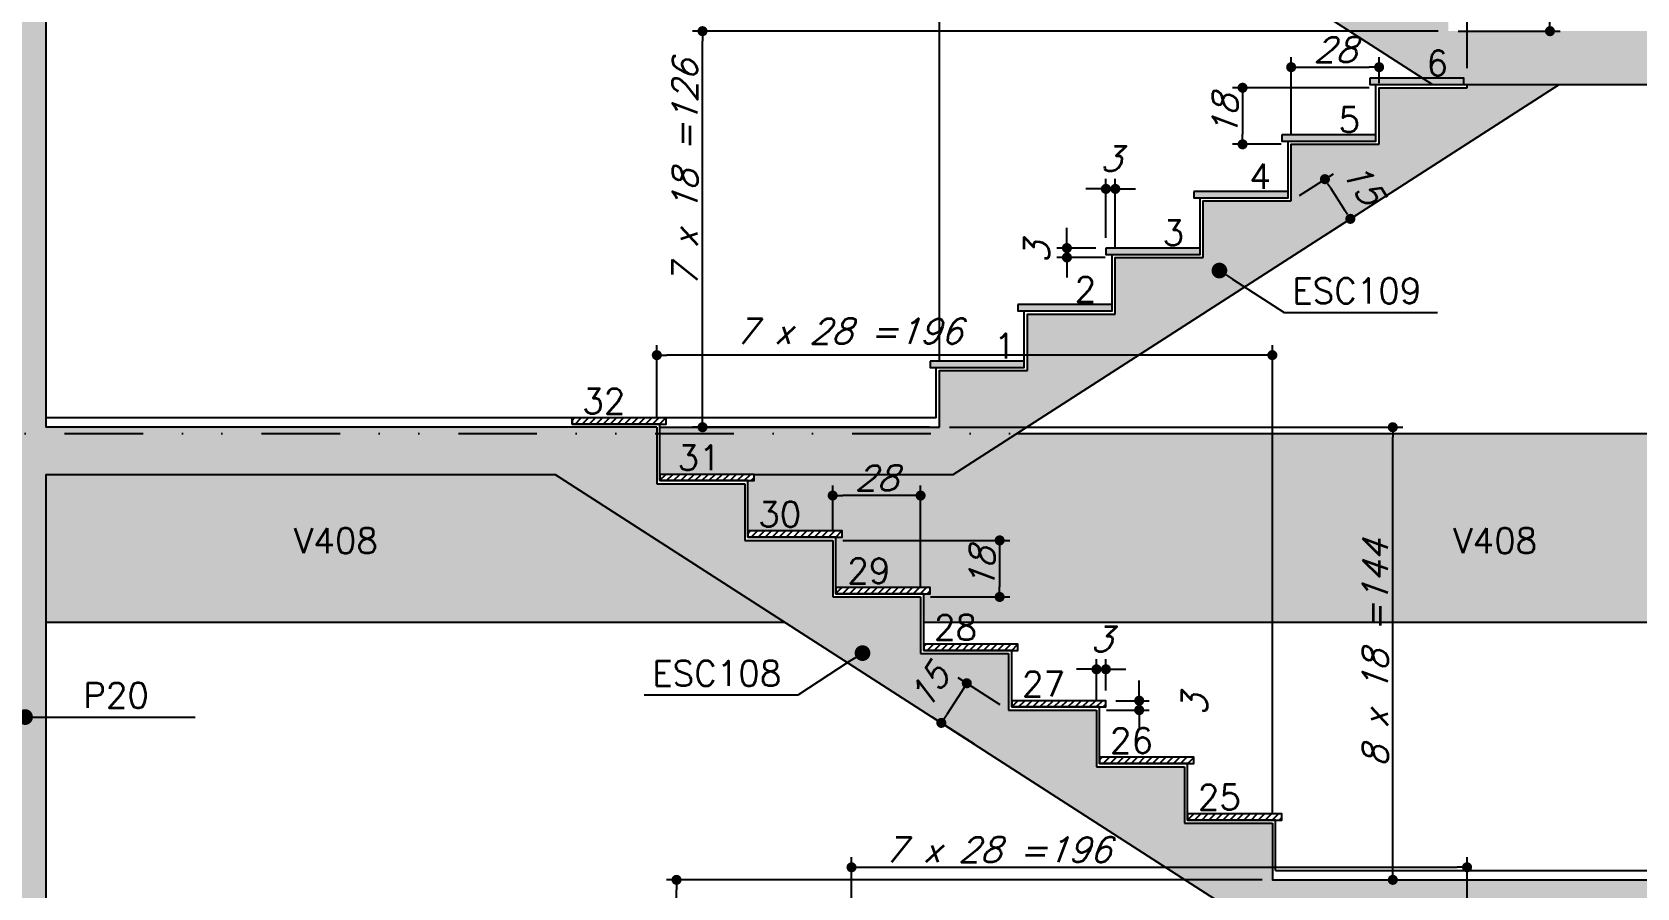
# Model space of a CAD drawing. Header units: millimetres. Extents: x -832 to 3668, y -1574 to 5296.
# Drawn here: x -414 to 97, y 561 to 833 of the extents above; entities that cross this region are included whole.
import ezdxf
from ezdxf import colors
from ezdxf.entities.mleader import LeaderData, LeaderLine
from ezdxf.math import Vec2, Vec3

# ---------------------------------------------------------------- set-up
doc = ezdxf.new("R2010")
doc.units = ezdxf.units.MM
doc.header["$LTSCALE"] = 50
doc.linetypes.add('DIVIDE2', pattern=[0.625, 0.25, -0.125, 0, -0.125, 0, -0.125])
for name, color, linetype in [('F-AUX-RED', 1, 'Continuous'), ('F-BOCEL CORTE', 2, 'Continuous'), ('F-BOCEL VISTA', 253, 'Continuous'), ('F-CORTE', 4, 'Continuous'), ('F-COTAS', 106, 'Continuous'), ('F-EIXOS-DET', 1, 'Continuous'), ('F-ESC CORTE', 4, 'Continuous'), ('F-ESC NOME', 2, 'Continuous'), ('F-ESC NUM', 2, 'Continuous'), ('F-ESC SOLIDO CORTE', 71, 'Continuous'), ('F-ESC VISTA', 2, 'Continuous'), ('F-REV_VISTA', 254, 'Continuous'), ('F-REVESTIMENTO', 1, 'Continuous'), ('F-SOLIDO', 71, 'Continuous'), ('F-TEXTO-YELLOW', 2, 'Continuous'), ('F-VISTA', 2, 'Continuous'), ('F-VISTA SÓLIDO', 254, 'Continuous'), ('F-VISTA SÓLIDO ESCADA', 253, 'Continuous')]:
    doc.layers.add(name, color=color, linetype=linetype)
doc.styles.add('5385-ARQ-PB-BAS-PLA-TER-TORRE-A-106-TXT$0$R60-75', font='romans.shx', dxfattribs={"height": 0.1125})
doc.styles.add('CP-TEXT-INCL', font='romans.shx', dxfattribs={"oblique": 20})
doc.styles.add('MCP', font='romans.shx')
doc.styles.add('ROMANS', font='romans.shx')
doc.styles.get("Standard").update_dxf_attribs({"font": 'arial.ttf'})
doc.dimstyles.new('CP-COTAS-50', dxfattribs={"dimscale": 0.64, "dimtxt": 12.5, "dimasz": 5, "dimexe": 5, "dimexo": 5, "dimgap": 2.5, "dimtad": 1, "dimdec": 1, "dimdsep": 46, "dimtxsty": 'CP-TEXT-INCL', "dimblk1": 'DOT', "dimblk2": 'DOT', "dimsah": 1, "dimcen": 9, "dimclrd": 256, "dimclre": 256, "dimclrt": 256, "dimadec": 0, "dimazin": 0, "dimtfac": 1, "dimtdec": 1, "dimtmove": 2, "dimatfit": 3, "dimldrblk": 'DOT', "dimfxl": 5, "dimtolj": 1, "dimarcsym": 0})
pattern_1 = [(0, (0, 0), (0, 6.985), [5.08, -1.905]), (90, (0, 0), (-6.985, 4e-16), [5.08, -1.905])]

# ---------------------------------------------------------------- blocks, each defined once
blk = doc.blocks.new('_DOT')
at = {"color": 0, "linetype": 'ByBlock'}
blk.add_line((-0.5, 0), (-1, 0), dxfattribs=at)
at = {"color": 0, "linetype": 'ByBlock', "const_width": 0.5}
blk.add_lwpolyline([(-0.25, 0, 1), (0.25, 0, 1)], format="xyb", close=True, dxfattribs=at)
blk = doc.blocks.new('BOCEL_EST')
at = {"layer": 'F-BOCEL CORTE'}
h = blk.add_hatch(dxfattribs=at)
h.set_pattern_fill('ANSI31', color=2, scale=0.5)
h.paths.add_polyline_path([(13.59, -262.25), (13.59, -260.25), (-16.41, -260.25), (-16.41, -262.25)])
at = {"layer": 'F-BOCEL CORTE', "color": 2}
blk.add_lwpolyline([(-16.41, -260.25), (-16.41, -262.25), (13.59, -262.25), (13.59, -260.25), (-16.41, -260.25)], dxfattribs=at)
blk = doc.blocks.new('BOCEL_VISTA_EST')
at = {"layer": 'F-BOCEL VISTA'}
h = blk.add_hatch(color=254, dxfattribs=at)
h.dxf.hatch_style = 1
h.paths.add_polyline_path([(-209.57, -462.94), (-209.57, -460.94), (-239.57, -460.94), (-239.57, -462.94)])
blk.add_lwpolyline([(-239.57, -460.94), (-239.57, -462.94), (-209.57, -462.94), (-209.57, -460.94), (-239.57, -460.94)], dxfattribs=at)
blk = doc.blocks.new('*D444')
at = {"layer": 'DEFPOINTS', "color": 0, "transparency": 16777216}
for p in [(14.43, 821.6), (14.43, 813.34), (-13.57, 797.06)]:
    blk.add_point(p, dxfattribs=at)
at = {"layer": 'F-COTAS', "lineweight": -2, "transparency": 16777216}
for p, q in [((-13.57, 800.26), (-13.57, 824.8)), ((14.43, 816.54), (14.43, 824.8)), ((-10.37, 821.6), (11.23, 821.6))]:
    blk.add_line(p, q, dxfattribs=at)
at = {"layer": 'F-COTAS', "lineweight": -2, "transparency": 16777216, "xscale": 3.2, "yscale": 3.2, "zscale": 3.2, "rotation": 180}
blk.add_blockref('_DOT', (-13.57, 821.6), dxfattribs=at)
at = {"layer": 'F-COTAS', "lineweight": -2, "transparency": 16777216, "xscale": 3.2, "yscale": 3.2, "zscale": 3.2}
blk.add_blockref('_DOT', (14.43, 821.6), dxfattribs=at)
at = {"layer": 'F-COTAS', "transparency": 16777216, "insert": (0.43, 827.2), "char_height": 8, "attachment_point": 5, "style": 'CP-TEXT-INCL'}
blk.add_mtext('\\A1;28', dxfattribs=at)
blk = doc.blocks.new('*D445')
at = {"layer": 'DEFPOINTS', "color": 0, "transparency": 16777216}
for p in [(14.43, 815.06), (-29.04, 797.06), (-13.57, 797.06)]:
    blk.add_point(p, dxfattribs=at)
at = {"layer": 'F-COTAS', "lineweight": -2, "transparency": 16777216}
for p, q in [((11.23, 815.06), (-32.24, 815.06)), ((-29.04, 811.86), (-29.04, 800.26)), ((-16.77, 797.06), (-32.24, 797.06))]:
    blk.add_line(p, q, dxfattribs=at)
at = {"layer": 'F-COTAS', "lineweight": -2, "transparency": 16777216, "xscale": 3.2, "yscale": 3.2, "zscale": 3.2}
for p, rotation in [((-29.04, 815.06), 90), ((-29.04, 797.06), 270)]:
    blk.add_blockref('_DOT', p, dxfattribs=dict(at, rotation=rotation))
at = {"layer": 'F-COTAS', "transparency": 16777216, "insert": (-34.64, 806.06), "char_height": 8, "attachment_point": 5, "rotation": 90, "style": 'CP-TEXT-INCL'}
blk.add_mtext('\\A1;18', dxfattribs=at)
blk = doc.blocks.new('*D446')
at = {"layer": 'DEFPOINTS', "color": 0, "transparency": 16777216}
for p in [(-72.57, 782.88), (-72.57, 764.06), (-69.57, 761.06)]:
    blk.add_point(p, dxfattribs=at)
at = {"layer": 'F-COTAS', "lineweight": -2, "transparency": 16777216}
for p, q in [((-75.77, 782.88), (-78.97, 782.88)), ((-72.57, 767.26), (-72.57, 786.08)), ((-69.57, 782.88), (-72.57, 782.88)), ((-69.57, 764.26), (-69.57, 786.08)), ((-66.37, 782.88), (-63.17, 782.88))]:
    blk.add_line(p, q, dxfattribs=at)
at = {"layer": 'F-COTAS', "lineweight": -2, "transparency": 16777216, "xscale": 3.2, "yscale": 3.2, "zscale": 3.2}
blk.add_blockref('_DOT', (-72.57, 782.88), dxfattribs=at)
at = {"layer": 'F-COTAS', "lineweight": -2, "transparency": 16777216, "xscale": 3.2, "yscale": 3.2, "zscale": 3.2, "rotation": 180}
blk.add_blockref('_DOT', (-69.57, 782.88), dxfattribs=at)
at = {"layer": 'F-COTAS', "transparency": 16777216, "insert": (-71.07, 792.48), "char_height": 8, "attachment_point": 5, "style": 'CP-TEXT-INCL'}
blk.add_mtext('\\A1;3', dxfattribs=at)
blk = doc.blocks.new('*D447')
at = {"layer": 'DEFPOINTS', "color": 0, "transparency": 16777216}
for p in [(-84.98, 764.06), (-72.57, 764.06), (-69.57, 761.06)]:
    blk.add_point(p, dxfattribs=at)
at = {"layer": 'F-COTAS', "lineweight": -2, "transparency": 16777216}
for p, q in [((-84.98, 767.26), (-84.98, 770.46)), ((-75.77, 764.06), (-88.18, 764.06)), ((-84.98, 761.06), (-84.98, 764.06)), ((-72.77, 761.06), (-88.18, 761.06)), ((-84.98, 757.86), (-84.98, 754.66))]:
    blk.add_line(p, q, dxfattribs=at)
at = {"layer": 'F-COTAS', "lineweight": -2, "transparency": 16777216, "xscale": 3.2, "yscale": 3.2, "zscale": 3.2}
for p, rotation in [((-84.98, 764.06), 270), ((-84.98, 761.06), 90)]:
    blk.add_blockref('_DOT', p, dxfattribs=dict(at, rotation=rotation))
at = {"layer": 'F-COTAS', "transparency": 16777216, "insert": (-94.58, 762.56), "char_height": 8, "attachment_point": 5, "rotation": 90, "style": 'CP-TEXT-INCL'}
blk.add_mtext('\\A1;3', dxfattribs=at)
blk = doc.blocks.new('*D502')
at = {"layer": 'DEFPOINTS', "color": 0, "transparency": 16777216}
for p in [(-72.57, 630.05), (-72.57, 620.06), (-75.57, 617.06)]:
    blk.add_point(p, dxfattribs=at)
at = {"layer": 'F-COTAS', "lineweight": -2, "transparency": 16777216}
for p, q in [((-78.77, 630.05), (-81.97, 630.05)), ((-75.57, 620.26), (-75.57, 633.25)), ((-75.57, 630.05), (-72.57, 630.05)), ((-72.57, 623.26), (-72.57, 633.25)), ((-69.37, 630.05), (-66.17, 630.05))]:
    blk.add_line(p, q, dxfattribs=at)
at = {"layer": 'F-COTAS', "lineweight": -2, "transparency": 16777216, "xscale": 3.2, "yscale": 3.2, "zscale": 3.2}
blk.add_blockref('_DOT', (-75.57, 630.05), dxfattribs=at)
at = {"layer": 'F-COTAS', "lineweight": -2, "transparency": 16777216, "xscale": 3.2, "yscale": 3.2, "zscale": 3.2, "rotation": 180}
blk.add_blockref('_DOT', (-72.57, 630.05), dxfattribs=at)
at = {"layer": 'F-COTAS', "transparency": 16777216, "insert": (-74.07, 639.65), "char_height": 8, "attachment_point": 5, "style": 'CP-TEXT-INCL'}
blk.add_mtext('\\A1;3', dxfattribs=at)
blk = doc.blocks.new('*D503')
at = {"layer": 'DEFPOINTS', "color": 0, "transparency": 16777216}
for p in [(-72.57, 620.06), (-61.96, 620.06), (-75.57, 617.06)]:
    blk.add_point(p, dxfattribs=at)
at = {"layer": 'F-COTAS', "lineweight": -2, "transparency": 16777216}
for p, q in [((-61.96, 623.26), (-61.96, 626.46)), ((-69.37, 620.06), (-58.76, 620.06)), ((-61.96, 617.06), (-61.96, 620.06)), ((-72.37, 617.06), (-58.76, 617.06)), ((-61.96, 613.86), (-61.96, 610.66))]:
    blk.add_line(p, q, dxfattribs=at)
at = {"layer": 'F-COTAS', "lineweight": -2, "transparency": 16777216, "xscale": 3.2, "yscale": 3.2, "zscale": 3.2}
for p, rotation in [((-61.96, 620.06), 270), ((-61.96, 617.06), 90)]:
    blk.add_blockref('_DOT', p, dxfattribs=dict(at, rotation=rotation))
at = {"layer": 'F-COTAS', "transparency": 16777216, "insert": (-44.36, 618.56), "char_height": 8, "attachment_point": 5, "rotation": 90, "style": 'CP-TEXT-INCL'}
blk.add_mtext('\\A1;3', dxfattribs=at)
blk = doc.blocks.new('*D500')
at = {"layer": 'DEFPOINTS', "color": 0, "transparency": 16777216}
for p in [(-159.57, 685.32), (-159.57, 671.06), (-131.57, 653.06)]:
    blk.add_point(p, dxfattribs=at)
at = {"layer": 'F-COTAS', "lineweight": -2, "transparency": 16777216}
for p, q in [((-159.57, 674.26), (-159.57, 688.52)), ((-134.77, 685.32), (-156.37, 685.32)), ((-131.57, 656.26), (-131.57, 688.52))]:
    blk.add_line(p, q, dxfattribs=at)
at = {"layer": 'F-COTAS', "lineweight": -2, "transparency": 16777216, "xscale": 3.2, "yscale": 3.2, "zscale": 3.2, "rotation": 180}
blk.add_blockref('_DOT', (-159.57, 685.32), dxfattribs=at)
at = {"layer": 'F-COTAS', "lineweight": -2, "transparency": 16777216, "xscale": 3.2, "yscale": 3.2, "zscale": 3.2}
blk.add_blockref('_DOT', (-131.57, 685.32), dxfattribs=at)
at = {"layer": 'F-COTAS', "transparency": 16777216, "insert": (-145.57, 690.92), "char_height": 8, "attachment_point": 5, "style": 'CP-TEXT-INCL'}
blk.add_mtext('\\A1;28', dxfattribs=at)
blk = doc.blocks.new('*D501')
at = {"layer": 'DEFPOINTS', "color": 0, "transparency": 16777216}
for p in [(-159.57, 671.06), (-131.57, 653.06), (-106.4, 653.06)]:
    blk.add_point(p, dxfattribs=at)
at = {"layer": 'F-COTAS', "lineweight": -2, "transparency": 16777216}
for p, q in [((-156.37, 671.06), (-103.2, 671.06)), ((-106.4, 667.86), (-106.4, 656.26)), ((-128.37, 653.06), (-103.2, 653.06))]:
    blk.add_line(p, q, dxfattribs=at)
at = {"layer": 'F-COTAS', "lineweight": -2, "transparency": 16777216, "xscale": 3.2, "yscale": 3.2, "zscale": 3.2}
for p, rotation in [((-106.4, 671.06), 90), ((-106.4, 653.06), 270)]:
    blk.add_blockref('_DOT', p, dxfattribs=dict(at, rotation=rotation))
at = {"layer": 'F-COTAS', "transparency": 16777216, "insert": (-112, 662.06), "char_height": 8, "attachment_point": 5, "rotation": 90, "style": 'CP-TEXT-INCL'}
blk.add_mtext('\\A1;18', dxfattribs=at)
blk = doc.blocks.new('*D553')
at = {"layer": 'DEFPOINTS', "color": 0, "transparency": 16777216}
for p in [(42.43, 567.06), (42.43, 548.06), (-153.57, 437.06)]:
    blk.add_point(p, dxfattribs=at)
at = {"layer": 'F-COTAS', "lineweight": -2, "transparency": 16777216}
for p, q in [((-153.57, 440.26), (-153.57, 570.26)), ((42.43, 551.26), (42.43, 570.26)), ((-150.37, 567.06), (39.23, 567.06))]:
    blk.add_line(p, q, dxfattribs=at)
at = {"layer": 'F-COTAS', "lineweight": -2, "transparency": 16777216, "xscale": 3.2, "yscale": 3.2, "zscale": 3.2, "rotation": 180}
blk.add_blockref('_DOT', (-153.57, 567.06), dxfattribs=at)
at = {"layer": 'F-COTAS', "lineweight": -2, "transparency": 16777216, "xscale": 3.2, "yscale": 3.2, "zscale": 3.2}
blk.add_blockref('_DOT', (42.43, 567.06), dxfattribs=at)
at = {"layer": 'F-COTAS', "transparency": 16777216, "insert": (-107.09, 572.66), "char_height": 8, "attachment_point": 5, "style": 'CP-TEXT-INCL'}
blk.add_mtext('\\A1;7 x 28 =196', dxfattribs=at)
blk = doc.blocks.new('*D554')
at = {"layer": 'DEFPOINTS', "color": 0, "transparency": 16777216}
for p in [(-215.57, 730), (-215.57, 707.06), (-19.57, 581.06)]:
    blk.add_point(p, dxfattribs=at)
at = {"layer": 'F-COTAS', "lineweight": -2, "transparency": 16777216}
for p, q in [((-215.57, 710.26), (-215.57, 733.2)), ((-19.57, 584.26), (-19.57, 733.2)), ((-22.77, 730), (-212.37, 730))]:
    blk.add_line(p, q, dxfattribs=at)
at = {"layer": 'F-COTAS', "lineweight": -2, "transparency": 16777216, "xscale": 3.2, "yscale": 3.2, "zscale": 3.2, "rotation": 180}
blk.add_blockref('_DOT', (-215.57, 730), dxfattribs=at)
at = {"layer": 'F-COTAS', "lineweight": -2, "transparency": 16777216, "xscale": 3.2, "yscale": 3.2, "zscale": 3.2}
blk.add_blockref('_DOT', (-19.57, 730), dxfattribs=at)
at = {"layer": 'F-COTAS', "transparency": 16777216, "insert": (-154.48, 737.64), "char_height": 8, "attachment_point": 5, "style": 'CP-TEXT-INCL'}
blk.add_mtext('\\A1;7 x 28 =196', dxfattribs=at)
blk = doc.blocks.new('*D555')
at = {"layer": 'DEFPOINTS', "color": 0, "transparency": 16777216}
for p in [(42.43, 841.96), (42.43, 818.06), (-125.57, 725.06)]:
    blk.add_point(p, dxfattribs=at)
at = {"layer": 'F-COTAS', "lineweight": -2, "transparency": 16777216}
for p, q in [((-125.57, 728.26), (-125.57, 845.16)), ((42.43, 821.26), (42.43, 845.16)), ((-122.37, 841.96), (39.23, 841.96))]:
    blk.add_line(p, q, dxfattribs=at)
at = {"layer": 'F-COTAS', "lineweight": -2, "transparency": 16777216, "xscale": 3.2, "yscale": 3.2, "zscale": 3.2, "rotation": 180}
blk.add_blockref('_DOT', (-125.57, 841.96), dxfattribs=at)
at = {"layer": 'F-COTAS', "lineweight": -2, "transparency": 16777216, "xscale": 3.2, "yscale": 3.2, "zscale": 3.2}
blk.add_blockref('_DOT', (42.43, 841.96), dxfattribs=at)
at = {"layer": 'F-COTAS', "transparency": 16777216, "insert": (-70.59, 847.56), "char_height": 8, "attachment_point": 5, "style": 'CP-TEXT-INCL'}
blk.add_mtext('\\A1;6 x 28 =168', dxfattribs=at)
blk = doc.blocks.new('*D589')
at = {"layer": 'DEFPOINTS', "color": 0, "transparency": 16777216}
for p in [(-209.28, 563.06), (-19.57, 563.06), (-153.57, 419.06)]:
    blk.add_point(p, dxfattribs=at)
at = {"layer": 'F-COTAS', "lineweight": -2, "transparency": 16777216}
for p, q in [((-22.77, 563.06), (-212.48, 563.06)), ((-209.28, 422.26), (-209.28, 559.86)), ((-156.77, 419.06), (-212.48, 419.06))]:
    blk.add_line(p, q, dxfattribs=at)
at = {"layer": 'F-COTAS', "lineweight": -2, "transparency": 16777216, "xscale": 3.2, "yscale": 3.2, "zscale": 3.2}
for p, rotation in [((-209.28, 563.06), 90), ((-209.28, 419.06), 270)]:
    blk.add_blockref('_DOT', p, dxfattribs=dict(at, rotation=rotation))
at = {"layer": 'F-COTAS', "transparency": 16777216, "insert": (-214.88, 491.06), "char_height": 8, "attachment_point": 5, "rotation": 90, "style": 'CP-TEXT-INCL'}
blk.add_mtext('\\A1;8 x 18 =144', dxfattribs=at)
blk = doc.blocks.new('*D590')
at = {"layer": 'DEFPOINTS', "color": 0, "transparency": 16777216}
for p in [(-125.57, 707.06), (18.78, 707.06), (-19.57, 563.06)]:
    blk.add_point(p, dxfattribs=at)
at = {"layer": 'F-COTAS', "lineweight": -2, "transparency": 16777216}
for p, q in [((-122.37, 707.06), (21.98, 707.06)), ((18.78, 566.26), (18.78, 703.86)), ((-16.37, 563.06), (21.98, 563.06))]:
    blk.add_line(p, q, dxfattribs=at)
at = {"layer": 'F-COTAS', "lineweight": -2, "transparency": 16777216, "xscale": 3.2, "yscale": 3.2, "zscale": 3.2}
for p, rotation in [((18.78, 707.06), 90), ((18.78, 563.06), 270)]:
    blk.add_blockref('_DOT', p, dxfattribs=dict(at, rotation=rotation))
at = {"layer": 'F-COTAS', "transparency": 16777216, "insert": (13.18, 635.06), "char_height": 8, "attachment_point": 5, "rotation": 90, "style": 'CP-TEXT-INCL'}
blk.add_mtext('\\A1;8 x 18 =144', dxfattribs=at)
blk = doc.blocks.new('*D591')
at = {"layer": 'DEFPOINTS', "color": 0, "transparency": 16777216}
for p in [(-201.01, 833.06), (36.43, 833.06), (-125.57, 707.06)]:
    blk.add_point(p, dxfattribs=at)
at = {"layer": 'F-COTAS', "lineweight": -2, "transparency": 16777216}
for p, q in [((33.23, 833.06), (-204.21, 833.06)), ((-201.01, 710.26), (-201.01, 829.86)), ((-128.77, 707.06), (-204.21, 707.06))]:
    blk.add_line(p, q, dxfattribs=at)
at = {"layer": 'F-COTAS', "lineweight": -2, "transparency": 16777216, "xscale": 3.2, "yscale": 3.2, "zscale": 3.2}
for p, rotation in [((-201.01, 833.06), 90), ((-201.01, 707.06), 270)]:
    blk.add_blockref('_DOT', p, dxfattribs=dict(at, rotation=rotation))
at = {"layer": 'F-COTAS', "transparency": 16777216, "insert": (-206.61, 787.85), "char_height": 8, "attachment_point": 5, "rotation": 90, "style": 'CP-TEXT-INCL'}
blk.add_mtext('\\A1;7 x 18 =126', dxfattribs=at)
blk = doc.blocks.new('*D592')
at = {"layer": 'DEFPOINTS', "color": 0, "transparency": 16777216}
for p in [(-209.57, 1031.06), (36.43, 833.06), (68.84, 833.06)]:
    blk.add_point(p, dxfattribs=at)
at = {"layer": 'F-COTAS', "lineweight": -2, "transparency": 16777216}
for p, q in [((-206.37, 1031.06), (72.04, 1031.06)), ((68.84, 1027.86), (68.84, 836.26)), ((39.63, 833.06), (72.04, 833.06))]:
    blk.add_line(p, q, dxfattribs=at)
at = {"layer": 'F-COTAS', "lineweight": -2, "transparency": 16777216, "xscale": 3.2, "yscale": 3.2, "zscale": 3.2}
for p, rotation in [((68.84, 1031.06), 90), ((68.84, 833.06), 270)]:
    blk.add_blockref('_DOT', p, dxfattribs=dict(at, rotation=rotation))
at = {"layer": 'F-COTAS', "transparency": 16777216, "insert": (63.24, 911.47), "char_height": 8, "attachment_point": 5, "rotation": 90, "style": 'CP-TEXT-INCL'}
blk.add_mtext('\\A1;11 x 18 =198', dxfattribs=at)
blk = doc.blocks.new('*D635')
at = {"layer": 'DEFPOINTS', "color": 0, "transparency": 16777216}
for p in [(-103.57, 617.06), (-124.97, 613), (-111.67, 604.45)]:
    blk.add_point(p, dxfattribs=at)
at = {"layer": 'F-COTAS', "lineweight": -2, "transparency": 16777216}
for p, q in [((-106.26, 618.79), (-119.56, 627.34)), ((-118.6, 622.92), (-123.24, 615.69)), ((-114.37, 606.18), (-127.67, 614.73))]:
    blk.add_line(p, q, dxfattribs=at)
at = {"layer": 'F-COTAS', "lineweight": -2, "transparency": 16777216, "xscale": 3.2, "yscale": 3.2, "zscale": 3.2}
for p, rotation in [((-116.86, 625.61), 57.26229061808791), ((-124.97, 613), 237.2622906180879)]:
    blk.add_blockref('_DOT', p, dxfattribs=dict(at, rotation=rotation))
at = {"layer": 'F-COTAS', "transparency": 16777216, "insert": (-128.99, 624.5), "char_height": 8, "attachment_point": 5, "rotation": 57.2623, "style": 'CP-TEXT-INCL'}
blk.add_mtext('\\A1;15', dxfattribs=at)
blk = doc.blocks.new('*D636')
at = {"layer": 'DEFPOINTS', "color": 0, "transparency": 16777216}
for p in [(-13.57, 779.06), (5.28, 773.35), (-5.45, 766.44)]:
    blk.add_point(p, dxfattribs=at)
at = {"layer": 'F-COTAS', "lineweight": -2, "transparency": 16777216}
for p, q in [((-10.87, 780.79), (-0.14, 787.7)), ((-1.1, 783.27), (3.55, 776.04)), ((-2.76, 768.17), (7.98, 775.08))]:
    blk.add_line(p, q, dxfattribs=at)
at = {"layer": 'F-COTAS', "lineweight": -2, "transparency": 16777216, "xscale": 3.2, "yscale": 3.2, "zscale": 3.2}
for p, rotation in [((-2.83, 785.97), 122.7352262721076), ((5.28, 773.35), 302.7352262721075)]:
    blk.add_blockref('_DOT', p, dxfattribs=dict(at, rotation=rotation))
at = {"layer": 'F-COTAS', "transparency": 16777216, "insert": (9.3, 784.85), "char_height": 8, "attachment_point": 5, "rotation": 302.7352, "style": 'CP-TEXT-INCL'}
blk.add_mtext('\\A1;15', dxfattribs=at)

msp = doc.modelspace()

# ---------------------------------------------------------------- hatches: boundary and pattern name
h = msp.add_hatch()
h.set_pattern_fill('ANGLE', color=256)
h.set_pattern_definition(pattern_1)
h.paths.add_polyline_path([(-7.57, 799.56), (9.38, 799.56), (9.38, 811.56), (-7.57, 811.56)], flags=9)
h = msp.add_hatch()
h.set_pattern_fill('ANGLE', color=256)
h.set_pattern_definition(pattern_1)
h.paths.add_polyline_path([(-35.95, 781.56), (-18.62, 781.56), (-18.62, 793.56), (-35.95, 793.56)], flags=9)
h = msp.add_hatch()
h.set_pattern_fill('ANGLE', color=256)
h.set_pattern_definition(pattern_1)
h.paths.add_polyline_path([(-63.57, 763.56), (-46.62, 763.56), (-46.62, 775.56), (-63.57, 775.56)], flags=9)
h = msp.add_hatch()
h.set_pattern_fill('ANGLE', color=256)
h.set_pattern_definition(pattern_1)
h.paths.add_polyline_path([(-4.34, 748.83), (40.18, 748.83), (40.18, 763.83), (-4.34, 763.83)], flags=9)
h = msp.add_hatch()
h.set_pattern_fill('ANGLE', color=256)
h.set_pattern_definition(pattern_1)
h.paths.add_polyline_path([(-91.57, 745.56), (-74.62, 745.56), (-74.62, 757.56), (-91.57, 757.56)], flags=9)
h = msp.add_hatch()
h.set_pattern_fill('ANGLE', color=256)
h.set_pattern_definition(pattern_1)
h.paths.add_polyline_path([(-117.28, 727.56), (-102.62, 727.56), (-102.62, 739.56), (-117.28, 739.56)], flags=9)
h = msp.add_hatch()
h.set_pattern_fill('ANGLE', color=256)
h.set_pattern_definition(pattern_1)
h.paths.add_polyline_path([(-255.18, 709.94), (-239.37, 709.94), (-239.37, 721.94), (-255.18, 721.94)], flags=9)
h = msp.add_hatch()
h.set_pattern_fill('ANGLE', color=256)
h.set_pattern_definition(pattern_1)
h.paths.add_polyline_path([(-227.18, 691.94), (-211.37, 691.94), (-211.37, 703.94), (-227.18, 703.94)], flags=9)
h = msp.add_hatch()
h.set_pattern_fill('ANGLE', color=256)
h.set_pattern_definition(pattern_1)
h.paths.add_polyline_path([(-199.56, 673.94), (-183.37, 673.94), (-183.37, 685.94), (-199.56, 685.94)], flags=9)
h = msp.add_hatch()
h.set_pattern_fill('ANGLE', color=256)
h.set_pattern_definition(pattern_1)
h.paths.add_polyline_path([(-332.74, 664.98), (-300.55, 664.98), (-300.55, 676.98), (-332.74, 676.98)], flags=9)
h = msp.add_hatch()
h.set_pattern_fill('ANGLE', color=256)
h.set_pattern_definition(pattern_1)
h.paths.add_polyline_path([(36.4, 664.98), (68.59, 664.98), (68.59, 676.98), (36.4, 676.98)], flags=9)
h = msp.add_hatch()
h.set_pattern_fill('ANGLE', color=256)
h.set_pattern_definition(pattern_1)
h.paths.add_polyline_path([(-171.18, 655.94), (-155.37, 655.94), (-155.37, 667.94), (-171.18, 667.94)], flags=9)
h = msp.add_hatch()
h.set_pattern_fill('ANGLE', color=256)
h.set_pattern_definition(pattern_1)
h.paths.add_polyline_path([(-143.18, 637.94), (-127.37, 637.94), (-127.37, 649.94), (-143.18, 649.94)], flags=9)
h = msp.add_hatch()
h.set_pattern_fill('ANGLE', color=256)
h.set_pattern_definition(pattern_1)
h.paths.add_polyline_path([(-112.89, 619.94), (-99.37, 619.94), (-99.37, 631.94), (-112.89, 631.94)], flags=9)
h = msp.add_hatch()
h.set_pattern_fill('ANGLE', color=256)
h.set_pattern_definition(pattern_1)
h.paths.add_polyline_path([(-398.68, 615.77), (-374.11, 615.77), (-374.11, 627.77), (-398.68, 627.77)], flags=9)
h = msp.add_hatch()
h.set_pattern_fill('ANGLE', color=256)
h.set_pattern_definition(pattern_1)
h.paths.add_polyline_path([(-87.18, 601.94), (-71.37, 601.94), (-71.37, 613.94), (-87.18, 613.94)], flags=9)
h = msp.add_hatch()
h.set_pattern_fill('ANGLE', color=256)
h.set_pattern_definition(pattern_1)
h.paths.add_polyline_path([(-193.51, 588.37), (-148.99, 588.37), (-148.99, 603.37), (-193.51, 603.37)], flags=9)
h = msp.add_hatch()
h.set_pattern_fill('ANGLE', color=256)
h.set_pattern_definition(pattern_1)
h.paths.add_polyline_path([(-59.94, 583.94), (-43.37, 583.94), (-43.37, 595.94), (-59.94, 595.94)], flags=9)
h = msp.add_hatch()
h.set_pattern_fill('ANGLE', color=256)
h.set_pattern_definition(pattern_1)
h.paths.add_polyline_path([(-29.55, 565.94), (-12.6, 565.94), (-12.6, 577.94), (-29.55, 577.94)], flags=9)
at = {"layer": 'F-ESC SOLIDO CORTE'}
h = msp.add_hatch(color=256, dxfattribs=at)
h.dxf.hatch_style = 1
h.paths.add_polyline_path([(-215.57, 1013.06), (-243.57, 1013.06), (-243.57, 1031.06), (-410.07, 1031.06), (-410.07, 1016.06), (-279.65, 1016.06), (31.43, 816.06), (166.93, 816.06), (166.93, 833.06), (36.43, 833.06), (36.43, 851.06), (8.43, 851.06), (8.43, 869.06), (-19.57, 869.06), (-19.57, 887.06), (-47.57, 887.06), (-47.57, 905.06), (-75.57, 905.06), (-75.57, 923.06), (-103.57, 923.06), (-103.57, 941.06), (-131.57, 941.06), (-131.57, 959.06), (-159.57, 959.06), (-159.57, 977.06), (-187.57, 977.06), (-187.57, 995.06), (-215.57, 995.06)])
h = msp.add_hatch(color=256, dxfattribs=at)
h.dxf.hatch_style = 1
h.paths.add_polyline_path([(-215.57, 707.06), (-410.07, 707.06), (-410.07, 692.06), (-247.95, 692.06), (-23.97, 548.06), (166.93, 548.06), (166.93, 563.06), (-19.57, 563.06), (-19.57, 581.06), (-47.57, 581.06), (-47.57, 599.06), (-75.57, 599.06), (-75.57, 617.06), (-103.57, 617.06), (-103.57, 635.06), (-131.57, 635.06), (-131.57, 653.06), (-159.57, 653.06), (-159.57, 671.06), (-187.57, 671.06), (-187.57, 689.06), (-215.57, 689.06)])
at = {"layer": 'F-SOLIDO'}
h = msp.add_hatch(color=256, dxfattribs=at)
h.dxf.hatch_style = 1
h.paths.add_polyline_path([(-410.07, 4294.74), (-429.07, 4294.73), (-429.07, -692.94), (-478.03, -692.94), (-478.03, -947.94), (-410.07, -947.94)])
h.paths.add_polyline_path([(-307.57, -692.94), (-410.07, -692.94), (-410.07, -947.94), (-307.57, -947.94)])
at = {"layer": 'F-VISTA SÓLIDO'}
h = msp.add_hatch(color=256, dxfattribs=at)
h.dxf.hatch_style = 1
h.paths.add_polyline_path([(166.93, 705.06), (-100.94, 705.06), (-121.16, 692.06), (-184.57, 692.06), (-184.57, 690.06), (-186.57, 690.06), (-186.57, 674.06), (-156.57, 674.06), (-156.57, 672.06), (-158.57, 672.06), (-158.57, 656.06), (-128.57, 656.06), (-128.57, 654.06), (-130.57, 654.06), (-130.57, 645.06), (166.93, 645.06)])
h.paths.add_polyline_path([(-247.95, 692.06), (-410.07, 692.06), (-410.07, 645.06), (-174.85, 645.06)])
h.paths.add_polyline_path([(-429.07, 705.06), (-478.03, 705.06), (-478.03, 645.06), (-429.07, 645.06)])
at = {"layer": 'F-VISTA SÓLIDO ESCADA'}
h = msp.add_hatch(color=256, dxfattribs=at)
h.dxf.hatch_style = 1
h.paths.add_polyline_path([(71.73, 816.06), (42.43, 816.06), (42.43, 815.06), (14.43, 815.06), (14.43, 797.06), (-13.57, 797.06), (-13.57, 779.06), (-41.57, 779.06), (-41.57, 761.06), (-69.57, 761.06), (-69.57, 743.06), (-97.57, 743.06), (-97.57, 725.06), (-125.57, 725.06), (-125.57, 707.06), (-214.57, 707.06), (-214.57, 692.06), (-184.57, 692.06), (-121.16, 692.06)])

# ---------------------------------------------------------------- linework, layer by layer
at = {"layer": 'F-CORTE'}
for p, q in [((-410.07, 1016.06), (-410.07, 707.06)), ((-410.07, 692.06), (-410.07, 419.06))]:
    msp.add_line(p, q, dxfattribs=at)
at = {"layer": 'F-EIXOS-DET', "color": 252, "linetype": 'DIVIDE2', "ltscale": 2}
msp.add_lwpolyline([(-466.84, 705.06), (248.16, 705.06)], dxfattribs=at)
at = {"layer": 'F-ESC CORTE'}
for p, q in [((-215.57, 707.06), (-215.57, 689.06)), ((-187.57, 689.06), (-187.57, 671.06)), ((-159.57, 671.06), (-159.57, 653.06)), ((-131.57, 653.06), (-131.57, 635.06)), ((-103.57, 635.06), (-103.57, 617.06)), ((-75.57, 617.06), (-75.57, 599.06)), ((-47.57, 599.06), (-47.57, 581.06))]:
    msp.add_line(p, q, dxfattribs=at)
for points in [[(-279.65, 1016.06), (31.43, 816.06)], [(31.43, 816.06), (166.93, 816.06)], [(-215.57, 707.06), (-410.07, 707.06)], [(-410.07, 692.06), (-247.95, 692.06), (-23.97, 548.06), (166.93, 548.06)], [(-215.57, 689.06), (-187.57, 689.06)], [(-187.57, 671.06), (-159.57, 671.06)], [(-159.57, 653.06), (-131.57, 653.06)], [(-131.57, 635.06), (-103.57, 635.06)], [(-103.57, 617.06), (-75.57, 617.06)], [(-75.57, 599.06), (-47.57, 599.06)], [(-47.57, 581.06), (-19.57, 581.06)], [(-19.57, 581.06), (-19.57, 563.06), (166.93, 563.06)]]:
    msp.add_lwpolyline(points, dxfattribs=at)
at = {"layer": 'F-ESC VISTA'}
for points in [[(-184.57, 692.06), (-121.16, 692.06), (71.73, 816.06)], [(14.43, 797.06), (14.43, 815.06), (42.43, 815.06)], [(42.43, 815.06), (42.43, 816.06)], [(-13.57, 779.06), (-13.57, 797.06), (14.43, 797.06)], [(-41.57, 761.06), (-41.57, 779.06), (-13.57, 779.06)], [(-69.57, 743.06), (-69.57, 761.06), (-41.57, 761.06)], [(-97.57, 725.06), (-97.57, 743.06), (-69.57, 743.06)], [(-125.57, 707.06), (-125.57, 725.06), (-97.57, 725.06)], [(-214.57, 707.06), (-125.57, 707.06)]]:
    msp.add_lwpolyline(points, dxfattribs=at)
at = {"layer": 'F-REV_VISTA'}
for points in [[(13.43, 798.06), (13.43, 816.06), (41.43, 816.06)], [(-14.57, 780.06), (-14.57, 798.06), (13.43, 798.06)], [(-42.57, 762.06), (-42.57, 780.06), (-14.57, 780.06)], [(-70.57, 744.06), (-70.57, 762.06), (-42.57, 762.06)], [(-98.57, 726.06), (-98.57, 744.06), (-70.57, 744.06)], [(-126.57, 710.06), (-126.57, 726.06), (-98.57, 726.06)], [(-126.57, 710.06), (-212.57, 710.06)]]:
    msp.add_lwpolyline(points, dxfattribs=at)
at = {"layer": 'F-REVESTIMENTO'}
msp.add_line((-18.57, 566.06), (166.93, 566.06), dxfattribs=at)
for points in [[(-214.57, 708.06), (-242.57, 708.06), (-242.57, 710.06), (-410.07, 710.06)], [(-18.57, 566.06), (-18.57, 582.06), (-46.57, 582.06), (-46.57, 600.06), (-74.57, 600.06), (-74.57, 618.06), (-102.57, 618.06), (-102.57, 636.06), (-130.57, 636.06), (-130.57, 654.06), (-158.57, 654.06), (-158.57, 672.06), (-186.57, 672.06), (-186.57, 690.06), (-214.57, 690.06), (-214.57, 708.06)]]:
    msp.add_lwpolyline(points, dxfattribs=at)
at = {"layer": 'F-VISTA'}
for points in [[(-100.94, 705.06), (166.93, 705.06)], [(-410.07, 645.06), (-174.85, 645.06)], [(-130.57, 645.06), (166.93, 645.06)]]:
    msp.add_lwpolyline(points, dxfattribs=at)

# ---------------------------------------------------------------- block references
at = {"layer": 'F-BOCEL CORTE'}
for p in [(-226.15, 970.31), (-198.15, 952.31), (-170.15, 934.31), (-142.15, 916.31), (-114.15, 898.31), (-86.15, 880.31), (-58.15, 862.31), (-30.15, 844.31)]:
    msp.add_blockref('BOCEL_EST', p, dxfattribs=at)
at = {"layer": 'F-BOCEL VISTA'}
for p in [(251, 1279), (223, 1261), (195, 1243), (167, 1225), (139, 1207), (111, 1189)]:
    msp.add_blockref('BOCEL_VISTA_EST', p, dxfattribs=at)

# ---------------------------------------------------------------- texts
at = {"layer": 'F-ESC NOME', "style": 'ROMANS'}
for s, p in [('ESC109', (-13.25, 746.45)), ('ESC108', (-217.05, 624.76))]:
    msp.add_text(s, height=8, dxfattribs=at).set_placement(p)
at = {"layer": 'F-ESC NUM', "style": '5385-ARQ-PB-BAS-PLA-TER-TORRE-A-106-TXT$0$R60-75'}
for s, p in [('6', (29.51, 818.9)), ('5', (1.51, 800.9)), ('4', (-26.87, 782.9)), ('3', (-54.49, 764.9)), ('2', (-82.49, 746.9)), ('1', (-108.2, 728.9)), ('32', (-239.29, 711.37)), ('31', (-209.01, 693.37)), ('30', (-183.29, 675.37)), ('29', (-154.91, 657.37)), ('28', (-127.29, 639.37)), ('27', (-99.29, 621.37)), ('26', (-71.29, 603.37)), ('25', (-43.29, 585.37))]:
    msp.add_text(s, height=8, dxfattribs=at).set_placement(p)
at = {"layer": 'F-TEXTO-YELLOW', "style": 'MCP'}
for s, p in [('V408', (-331.12, 666.98)), ('V408', (38.02, 666.98)), ('P20', (-398.2, 617.77))]:
    msp.add_text(s, height=8, dxfattribs=at).set_placement(p)

# ---------------------------------------------------------------- dimensions: what is measured, and where the dimension line sits
at = {"layer": 'F-COTAS'}
for base, p1, text, picture, middle in [((68.84, 833.06), (-209.57, 1031.06), '11 x 18 =<>', '*D592', (63.24, 911.47)), ((-201.01, 833.06), (-125.57, 707.06), '7 x 18 =<>', '*D591', (-206.61, 787.85))]:
    dim = msp.add_linear_dim(base=base, p1=p1, p2=(36.43, 833.06), angle=90, text=text, dimstyle='CP-COTAS-50', dxfattribs=at)
    dim.commit()
    dim.dimension.update_dxf_attribs({"geometry": picture, "text_midpoint": middle, "dimtype": 160})
for base, p1, p2, text, picture, middle in [((42.43, 841.96), (-125.57, 725.06), (42.43, 818.06), '6 x 28 =<>', '*D555', (-70.59, 847.56)), ((-215.57, 730), (-19.57, 581.06), (-215.57, 707.06), '7 x 28 =<>', '*D554', (-154.48, 737.64)), ((42.43, 567.06), (-153.57, 437.06), (42.43, 548.06), '7 x 28 =<>', '*D553', (-107.09, 572.66))]:
    dim = msp.add_linear_dim(base=base, p1=p1, p2=p2, text=text, dimstyle='CP-COTAS-50', dxfattribs=at)
    dim.commit()
    dim.dimension.update_dxf_attribs({"geometry": picture, "text_midpoint": middle, "dimtype": 160})
for base, p1, p2, picture, middle in [((14.43, 821.6), (-13.57, 797.06), (14.43, 813.34), '*D444', (0.43, 827.2)), ((-72.57, 782.88), (-69.57, 761.06), (-72.57, 764.06), '*D446', (-71.07, 792.48)), ((-159.57, 685.32), (-131.57, 653.06), (-159.57, 671.06), '*D500', (-145.57, 690.92)), ((-72.57, 630.05), (-75.57, 617.06), (-72.57, 620.06), '*D502', (-74.07, 639.65))]:
    dim = msp.add_linear_dim(base=base, p1=p1, p2=p2, dimstyle='CP-COTAS-50', dxfattribs=at)
    dim.commit()
    dim.dimension.update_dxf_attribs({"geometry": picture, "text_midpoint": middle})
for base, p1, p2, picture, middle in [((-29.04, 797.06), (14.43, 815.06), (-13.57, 797.06), '*D445', (-34.64, 806.06)), ((-84.98, 764.06), (-69.57, 761.06), (-72.57, 764.06), '*D447', (-94.58, 762.56)), ((-106.4, 653.06), (-159.57, 671.06), (-131.57, 653.06), '*D501', (-112, 662.06)), ((-61.96, 620.06), (-75.57, 617.06), (-72.57, 620.06), '*D503', (-44.36, 618.56))]:
    dim = msp.add_linear_dim(base=base, p1=p1, p2=p2, angle=90, dimstyle='CP-COTAS-50', dxfattribs=at)
    dim.commit()
    dim.dimension.update_dxf_attribs({"geometry": picture, "text_midpoint": middle})
for p1, p2, distance, picture, middle in [((-13.57, 779.06), (-5.45, 766.44), 12.77, '*D636', (9.3, 784.85)), ((-103.57, 617.06), (-111.67, 604.45), -15.81, '*D635', (-128.99, 624.5))]:
    dim = msp.add_aligned_dim(p1=p1, p2=p2, distance=distance, dimstyle='CP-COTAS-50', dxfattribs=at)
    dim.commit()
    dim.dimension.update_dxf_attribs({"geometry": picture, "text_midpoint": middle})
for base, p1, p2, picture, middle in [((18.78, 707.06), (-19.57, 563.06), (-125.57, 707.06), '*D590', (13.18, 635.06)), ((-209.28, 563.06), (-153.57, 419.06), (-19.57, 563.06), '*D589', (-214.88, 491.06))]:
    dim = msp.add_linear_dim(base=base, p1=p1, p2=p2, angle=90, text='8 x 18 =<>', dimstyle='CP-COTAS-50', dxfattribs=at)
    dim.commit()
    dim.dimension.update_dxf_attribs({"geometry": picture, "text_midpoint": middle})

# ---------------------------------------------------------------- leaders
at = {"layer": 'F-AUX-RED'}
ml = msp.add_multileader_mtext('Standard', dxfattribs=at)
ml.set_content('', color=256)
ml.set_leader_properties()
ml.set_arrow_properties(name='DOT')
ml.build(insert=Vec2(0, 0))
ml.multileader.update_dxf_attribs({"text_right_attachment_type": 6, "dogleg_length": 0.36, "arrow_head_size": 5})
ctx = ml.context
ctx.base_point, ctx.char_height, ctx.arrow_head_size, ctx.landing_gap_size, ctx.plane_origin = Vec3(33.07, 743.54), 0.18, 5, 0.09, Vec3(-36.42, 761.54)
ctx.right_attachment = 6
notes = []
notes.append((ctx, [(0, (1, 1, 0), (-15.77, 743.54), (1, 0), 48.84, [(0, [(-36.42, 756.9)], 0, [])])]))
ctx.mtext.insert, ctx.mtext.flow_direction = Vec3(33.16, 743.63), 5
ml = msp.add_multileader_mtext('Standard', dxfattribs=at)
ml.set_content('', color=256)
ml.set_leader_properties()
ml.set_arrow_properties(name='DOT')
ml.build(insert=Vec2(0, 0))
ml.multileader.update_dxf_attribs({"text_right_attachment_type": 6, "dogleg_length": 0.36, "arrow_head_size": 5})
ctx = ml.context
ctx.base_point, ctx.char_height, ctx.arrow_head_size, ctx.landing_gap_size, ctx.plane_origin = Vec3(-219.73, 621.93), 0.18, 5, 0.09, Vec3(-150.07, 639.84)
ctx.right_attachment, ctx.text_align_type = 6, 2
notes.append((ctx, [(0, (1, 1, 0), (-170.71, 621.84), (-1, 0), 48.84, [(0, [(-150.07, 635.2)], 0, [])])]))
ctx.mtext.insert, ctx.mtext.alignment, ctx.mtext.flow_direction = Vec3(-219.64, 622.02), 3, 5
ml = msp.add_multileader_mtext('Standard', dxfattribs=at)
ml.set_content('', color=256)
ml.set_leader_properties()
ml.set_arrow_properties(name='DOT')
ml.build(insert=Vec2(0, 0))
ml.multileader.update_dxf_attribs({"text_right_attachment_type": 6, "dogleg_length": 0.36, "arrow_head_size": 5})
ctx = ml.context
ctx.base_point, ctx.char_height, ctx.arrow_head_size, ctx.landing_gap_size, ctx.plane_origin = Vec3(-362.58, 614.85), 0.18, 5, 0.09, Vec3(-416.72, 632.85)
ctx.right_attachment = 6
notes.append((ctx, [(0, (1, 1, 0), (-396.07, 614.85), (1, 0), 33.49, [(0, [(-416.72, 614.85)], 0, [])])]))
ctx.mtext.insert, ctx.mtext.flow_direction = Vec3(-362.49, 614.94), 5
for ctx, leaders in notes:
    for number, flags, end, landing, length, lines in leaders:
        leader = LeaderData()
        leader.index, (leader.has_last_leader_line, leader.has_dogleg_vector, leader.attachment_direction) = number, flags
        leader.last_leader_point, leader.dogleg_vector, leader.dogleg_length = Vec3(end), Vec3(landing), length
        for number, points, colour, breaks in lines:
            line = LeaderLine()
            line.index, line.vertices, line.color, line.breaks = number, Vec3.list(points), colors.encode_raw_color(colour), breaks
            leader.lines.append(line)
        ctx.leaders.append(leader)

doc.saveas('drawing.dxf')
